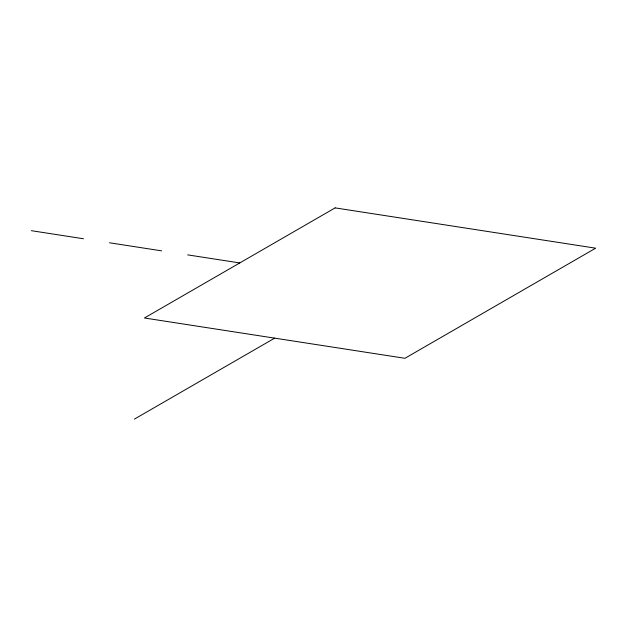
<?xml version="1.0" encoding="UTF-8"?>
<svg xmlns="http://www.w3.org/2000/svg" width="627" height="627" viewBox="0 0 627 627"><rect width="100%" height="100%" fill="white"/><g stroke="black" fill="none" stroke-linecap="round" stroke-linejoin="round"><path stroke-width="0.94" d="M134.405 419.118L274.673 338.141M31.35 230.689L83.454 238.754M109.506 242.782L161.609 250.847M187.661 254.875L239.765 262.932M335.124 207.882L144.414 317.991L404.932 358.291L595.65 248.182L335.124 207.882"/></g></svg>
